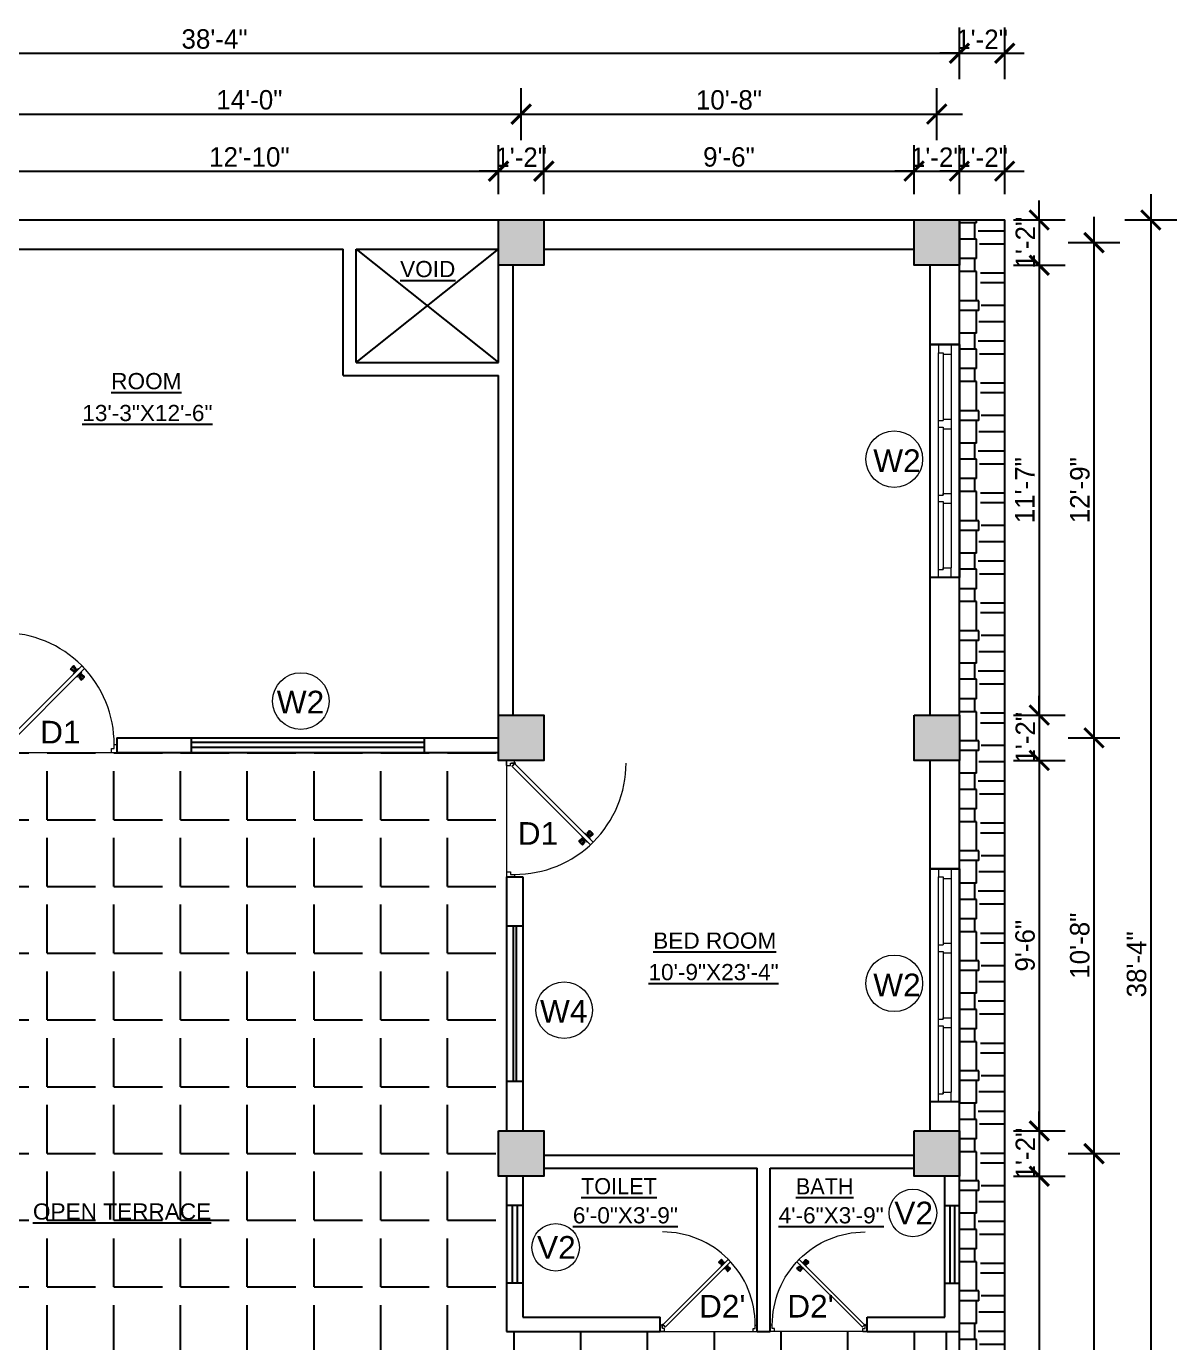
# Model space of a CAD drawing. Header units: inches. Extents: x 1397 to 20304, y -27267 to -746.
# Drawn here: x 10182.3 to 10537.9, y -21508.5 to -21101.7 of the extents above; entities that cross this region are included whole.
import ezdxf

# ---------------------------------------------------------------- set-up
doc = ezdxf.new("R2010")
doc.units = ezdxf.units.IN
doc.header["$LTSCALE"] = 17
doc.header["$MEASUREMENT"] = 0
for name, color, linetype, lineweight in [('25 BOT BAR', 12, 'Continuous', 25), ('DOOR & WIN', 1, 'Continuous', 25), ('OUTLINE', 1, 'Continuous', 25), ('PUERTAS', 7, 'Continuous', 9), ('TEXT', 231, 'Continuous', 20), ('WINDOW FRAME PLAN', 162, 'Continuous', 18)]:
    doc.layers.add(name, color=color, linetype=linetype, lineweight=lineweight)
doc.styles.add('ARCHITECTURE', font='stylu.ttf')
doc.styles.add('DIMTEXT', font='arial.ttf', dxfattribs={"height": 6})
doc.dimstyles.new('8 SCALE', dxfattribs={"dimscale": 0, "dimtxt": 6, "dimasz": 6, "dimexe": 8, "dimexo": 8, "dimgap": 1.25, "dimtad": 1, "dimdec": 0, "dimzin": 3, "dimdsep": 46, "dimlunit": 4, "dimtxsty": 'ARCHITECTURE', "dimblk": 'ARCHTICK', "dimcen": 8, "dimdle": 8, "dimclrd": 5, "dimclre": 5, "dimclrt": 7, "dimadec": 0, "dimazin": 0, "dimtfac": 0.75, "dimtdec": 0, "dimtix": 1, "dimtmove": 2, "dimatfit": 3, "dimldrblk": 'ARCHTICK', "dimfxl": 8, "dimfxlon": 1, "dimtolj": 1, "dimtzin": 0, "dimlwd": -1, "dimlwe": -1, "dimarcsym": 0})

# ---------------------------------------------------------------- blocks, each defined once
blk = doc.blocks.new('ffddd')
at = {"layer": 'DOOR & WIN'}
for p, q in [((-13345.31, -2388.07), (-13345.31, -2316.07)), ((-13336.31, -2316.07), (-13345.31, -2316.07)), ((-13336.31, -2316.07), (-13336.31, -2388.07)), ((-13336.31, -2388.07), (-13345.31, -2388.07)), ((-13336.31, -2388.07), (-13345.31, -2388.07))]:
    blk.add_line(p, q, dxfattribs=at)
at = {"layer": 'WINDOW FRAME PLAN'}
for p, q in [((-13342.81, -2316.07), (-13342.81, -2318.57)), ((-13338.81, -2316.07), (-13338.81, -2319.07)), ((-13342.81, -2385.57), (-13342.81, -2318.57)), ((-13342.81, -2318.57), (-13341.31, -2318.57)), ((-13341.31, -2318.57), (-13341.31, -2319.07)), ((-13341.31, -2319.07), (-13341.31, -2339.57)), ((-13341.31, -2319.07), (-13338.81, -2319.07)), ((-13338.81, -2319.07), (-13338.81, -2385.07)), ((-13342.81, -2339.57), (-13341.31, -2339.57)), ((-13342.81, -2341.57), (-13341.31, -2341.57)), ((-13341.31, -2339.07), (-13338.81, -2339.07)), ((-13341.31, -2341.57), (-13341.31, -2342.07)), ((-13341.31, -2341.57), (-13341.31, -2362.57)), ((-13341.31, -2342.07), (-13338.81, -2342.07)), ((-13342.81, -2362.57), (-13341.31, -2362.57)), ((-13341.31, -2362.07), (-13338.81, -2362.07)), ((-13341.31, -2362.57), (-13341.31, -2362.07)), ((-13342.81, -2364.57), (-13341.31, -2364.57)), ((-13341.31, -2364.57), (-13341.31, -2385.57)), ((-13341.31, -2365.07), (-13338.81, -2365.07)), ((-13342.81, -2388.07), (-13342.81, -2385.57)), ((-13342.81, -2385.57), (-13341.31, -2385.57)), ((-13341.31, -2385.07), (-13338.81, -2385.07)), ((-13341.31, -2385.57), (-13341.31, -2385.07)), ((-13338.81, -2388.07), (-13338.81, -2385.07))]:
    blk.add_line(p, q, dxfattribs=at)
blk = doc.blocks.new('3ft')
at = {"layer": 'PUERTAS', "color": 6}
for p, q in [((1.01, 2.52), (25.23, 26.74)), ((26.05, 25.92), (1.77, 1.64)), ((26.05, 25.92), (25.23, 26.74)), ((0, 2.4), (0, 0)), ((0.72, 2.4), (0, 2.4)), ((1.6, 0), (0, 0)), ((0.72, 1.52), (0.72, 2.44)), ((0.8, 1.52), (0.72, 1.52)), ((0.8, 1.52), (0.8, 2.41)), ((0.8, 1.2), (0.8, 1.52)), ((1.6, 1.2), (0.8, 1.2)), ((1.57, 1.84), (0.94, 2.47)), ((1.63, 1.89), (0.97, 2.55)), ((1.63, 1.89), (1.57, 1.84)), ((1.77, 1.64), (1.57, 1.84)), ((1.6, 0), (1.6, 1.2)), ((34.4, 0), (34.4, 1.2)), ((34.4, 1.2), (35.2, 1.2)), ((34.4, 0), (36, 0)), ((35.2, 1.2), (35.2, 2.4)), ((35.2, 2.4), (36, 2.4)), ((36, 0), (36, 2.4))]:
    blk.add_line(p, q, dxfattribs=at)
at = {"layer": 'PUERTAS', "color": 8}
for p, q in [((22.57, 24.94), (21.65, 25.68)), ((22.63, 24.99), (21.69, 25.75)), ((22.74, 25.1), (21.84, 25.9)), ((22.13, 26.28), (21.98, 26.13)), ((22.88, 25.24), (22.01, 26.06)), ((22.13, 26.28), (22.27, 26.42)), ((22.29, 26.41), (22.27, 26.42)), ((23.16, 25.52), (22.34, 26.39)), ((23.3, 25.66), (22.5, 26.56)), ((23.41, 25.77), (22.65, 26.71)), ((22.69, 24.32), (23.02, 24.83)), ((23.46, 25.83), (22.72, 26.75)), ((22.95, 24.96), (22.84, 25.07)), ((22.98, 24.99), (22.86, 25.1)), ((23.03, 25.04), (22.91, 25.15)), ((22.91, 24.53), (23.1, 24.91)), ((23.11, 25.12), (22.99, 25.23)), ((23.13, 24.76), (23.18, 24.99)), ((23.28, 25.3), (23.17, 25.41)), ((23.36, 25.37), (23.25, 25.49)), ((23.31, 24.94), (23.28, 25.08)), ((23.41, 25.43), (23.3, 25.54)), ((23.46, 25.09), (23.32, 25.13)), ((23.44, 25.45), (23.33, 25.56)), ((23.64, 25.27), (23.41, 25.22)), ((23.87, 25.49), (23.49, 25.3)), ((24.08, 25.71), (23.57, 25.38)), ((24.8, 24.56), (24.61, 24.18)), ((25.02, 24.77), (24.68, 24.26)), ((23.63, 23.38), (24.14, 23.72)), ((23.84, 23.6), (24.22, 23.79)), ((24.07, 23.82), (24.3, 23.88)), ((24.25, 24), (24.39, 23.97)), ((24.25, 23.26), (24.99, 22.34)), ((24.27, 23.64), (24.38, 23.53)), ((24.3, 23.67), (24.41, 23.56)), ((24.3, 23.32), (25.06, 22.38)), ((24.35, 23.72), (24.46, 23.61)), ((24.4, 24.15), (24.43, 24.01)), ((24.41, 23.43), (25.2, 22.53)), ((24.43, 23.8), (24.54, 23.69)), ((24.58, 24.33), (24.52, 24.1)), ((24.55, 23.57), (25.37, 22.7)), ((24.6, 23.97), (24.72, 23.86)), ((24.68, 24.05), (24.79, 23.94)), ((24.73, 24.1), (24.85, 23.99)), ((24.76, 24.13), (24.87, 24.02)), ((24.83, 23.85), (25.7, 23.03)), ((24.97, 23.99), (25.87, 23.2)), ((25.08, 24.1), (26.02, 23.34)), ((25.14, 24.15), (26.06, 23.41)), ((25.58, 22.82), (25.43, 22.67)), ((25.58, 22.82), (25.73, 22.97)), ((25.72, 22.98), (25.73, 22.97)), ((0, 0), (36, 0))]:
    blk.add_line(p, q, dxfattribs=at)
at = {"layer": 'PUERTAS', "color": 1}
for p, q in [((21.67, 25.73), (22.17, 26.23)), ((22.49, 24.95), (21.67, 25.61)), ((21.7, 25.82), (22.14, 26.26)), ((21.73, 25.79), (21.7, 25.82)), ((22.58, 26.7), (22.14, 26.26)), ((22.67, 26.73), (22.17, 26.23)), ((22.61, 26.67), (22.58, 26.7)), ((22.6, 24.96), (23.02, 25.38)), ((22.61, 24.25), (22.92, 24.72)), ((22.7, 25.07), (22.71, 25.06)), ((23.45, 25.91), (22.79, 26.73)), ((22.82, 25.06), (23.08, 25.32)), ((22.94, 24.95), (22.83, 25.07)), ((22.92, 24.72), (22.92, 24.72)), ((22.93, 24.94), (23.19, 25.21)), ((22.93, 24.84), (22.93, 24.83)), ((23.44, 25.81), (23.02, 25.38)), ((23.34, 25.58), (23.08, 25.32)), ((23.46, 25.47), (23.19, 25.21)), ((23.33, 25.7), (23.34, 25.69)), ((23.45, 25.46), (23.33, 25.57)), ((23.57, 25.47), (23.57, 25.47)), ((24.15, 25.79), (23.68, 25.48)), ((23.68, 25.48), (23.68, 25.48)), ((24.27, 25.78), (24.26, 25.79)), ((25.1, 24.84), (24.79, 24.38)), ((25.09, 24.96), (25.1, 24.95)), ((22.62, 24.13), (22.61, 24.14)), ((23.44, 23.31), (23.45, 23.3)), ((23.56, 23.3), (24.03, 23.61)), ((24.03, 23.61), (24.03, 23.62)), ((24.14, 23.62), (24.14, 23.62)), ((24.25, 23.62), (24.51, 23.89)), ((24.26, 23.29), (24.69, 23.71)), ((24.26, 23.63), (24.37, 23.52)), ((24.26, 23.18), (24.92, 22.37)), ((24.37, 23.52), (24.63, 23.77)), ((24.37, 23.4), (24.37, 23.4)), ((24.78, 24.15), (24.51, 23.89)), ((24.89, 24.03), (24.63, 23.77)), ((25.11, 24.14), (24.69, 23.71)), ((24.77, 24.14), (24.88, 24.03)), ((24.79, 24.38), (24.78, 24.37)), ((24.78, 24.26), (24.78, 24.26)), ((25, 24.03), (25, 24.03)), ((25.04, 22.36), (25.54, 22.86)), ((25.1, 22.42), (25.13, 22.39)), ((25.13, 22.39), (25.57, 22.83)), ((25.22, 24.14), (26.03, 23.48)), ((26.04, 23.37), (25.54, 22.86)), ((26.01, 23.27), (25.57, 22.83)), ((25.98, 23.3), (26.01, 23.27))]:
    blk.add_line(p, q, dxfattribs=at)
at = {"layer": 'PUERTAS', "color": 2}
for p, q in [((21.99, 26.11), (21.98, 26.13)), ((25.42, 22.68), (25.43, 22.67))]:
    blk.add_line(p, q, dxfattribs=at)
at = {"layer": 'PUERTAS', "color": 6}
for radius in [0.155, 0.0752]:
    blk.add_circle((0.82, 2.56), radius, dxfattribs=at)
blk.add_arc((0.82, 2.56), 34.38, 359.7285, 90.0333, dxfattribs=at)
at = {"layer": 'PUERTAS', "color": 1}
for centre, start, end in [((22.54, 25.01), 231.0764, 315), ((22.73, 26.68), 38.9236, 135), ((22.77, 25.12), 225, 315), ((22.99, 24.89), 135, 219.7428), ((22.87, 24.78), 315, 39.7428), ((23.28, 25.63), 315, 45), ((23.39, 25.86), 315, 38.9236), ((23.51, 25.41), 50.2572, 135), ((23.62, 25.53), 230.2572, 315), ((24.2, 25.73), 45, 135), ((25.04, 24.89), 315, 45), ((22.67, 24.2), 135, 225), ((23.51, 23.36), 225, 315), ((24.09, 23.56), 50.2572, 135), ((24.2, 23.68), 230.2572, 315), ((24.32, 23.23), 135, 218.9236), ((24.42, 23.46), 135, 225), ((24.84, 24.31), 135, 219.7428), ((24.72, 24.21), 315, 39.7428), ((24.94, 23.98), 45, 135), ((24.98, 22.42), 218.9236, 315), ((25.17, 24.08), 51.0764, 135), ((25.98, 23.42), 315, 51.0764)]:
    blk.add_arc(centre, 0.08, start, end, dxfattribs=at)
blk = doc.blocks.new('*U2802')
at = {"color": 3, "xscale": -1}
blk.add_blockref('3ft', (42, 0), dxfattribs=at)
blk = doc.blocks.new('*U2795')
at = {"color": 3, "xscale": -1}
blk.add_blockref('3ft', (42, 0), dxfattribs=at)
blk = doc.blocks.new('2ft6in')
at = {"layer": 'PUERTAS', "color": 2}
for p, q in [((0.84, 2.1), (21.02, 22.28)), ((21.71, 21.6), (1.47, 1.37)), ((18.33, 21.76), (18.31, 21.77)), ((21.71, 21.6), (21.02, 22.28)), ((21.18, 18.9), (21.2, 18.89)), ((0, 2), (0, 0)), ((0.6, 2), (0, 2)), ((1.33, 0), (0, 0)), ((0.6, 1.26), (0.6, 2.04)), ((0.67, 1.26), (0.6, 1.26)), ((0.67, 1.26), (0.67, 2.01)), ((0.67, 1), (0.67, 1.26)), ((1.33, 1), (0.67, 1)), ((1.31, 1.53), (0.79, 2.06)), ((1.36, 1.58), (0.81, 2.12)), ((1.36, 1.58), (1.31, 1.53)), ((1.47, 1.37), (1.31, 1.53)), ((1.33, 0), (1.33, 1)), ((28.67, 0), (28.67, 1)), ((28.67, 1), (29.33, 1)), ((28.67, 0), (30, 0)), ((29.33, 1), (29.33, 2)), ((29.33, 2), (30, 2)), ((30, 0), (30, 2))]:
    blk.add_line(p, q, dxfattribs=at)
at = {"layer": 'PUERTAS', "color": 8}
for p, q in [((18.81, 20.78), (18.04, 21.4)), ((18.86, 20.83), (18.08, 21.46)), ((18.95, 20.92), (18.2, 21.58)), ((18.44, 21.9), (18.31, 21.77)), ((19.07, 21.03), (18.34, 21.72)), ((18.44, 21.9), (18.56, 22.02)), ((18.58, 22.01), (18.56, 22.02)), ((19.3, 21.26), (18.61, 22)), ((19.42, 21.38), (18.75, 22.14)), ((19.51, 21.48), (18.88, 22.26)), ((18.91, 20.27), (19.19, 20.69)), ((19.55, 21.53), (18.93, 22.3)), ((19.13, 20.8), (19.03, 20.9)), ((19.15, 20.82), (19.05, 20.92)), ((19.09, 20.44), (19.25, 20.76)), ((19.19, 20.87), (19.1, 20.96)), ((19.25, 20.93), (19.16, 21.02)), ((19.28, 20.63), (19.32, 20.83)), ((19.4, 21.08), (19.31, 21.17)), ((19.47, 21.15), (19.38, 21.24)), ((19.43, 20.78), (19.4, 20.9)), ((19.51, 21.19), (19.42, 21.28)), ((19.55, 20.91), (19.43, 20.94)), ((19.53, 21.21), (19.44, 21.3)), ((19.7, 21.06), (19.51, 21.01)), ((19.89, 21.24), (19.58, 21.08)), ((20.07, 21.42), (19.64, 21.15)), ((20.67, 20.47), (20.51, 20.15)), ((20.85, 20.64), (20.57, 20.22)), ((19.69, 19.49), (20.12, 19.76)), ((19.87, 19.67), (20.18, 19.83)), ((20.06, 19.85), (20.25, 19.9)), ((20.21, 20), (20.33, 19.97)), ((20.21, 19.38), (20.83, 18.61)), ((20.23, 19.7), (20.32, 19.61)), ((20.25, 19.72), (20.34, 19.63)), ((20.25, 19.43), (20.88, 18.65)), ((20.29, 19.76), (20.38, 19.67)), ((20.33, 20.13), (20.36, 20.01)), ((20.34, 19.53), (21, 18.77)), ((20.36, 19.83), (20.45, 19.74)), ((20.48, 20.28), (20.44, 20.08)), ((20.46, 19.64), (21.14, 18.91)), ((20.5, 19.98), (20.6, 19.89)), ((20.57, 20.04), (20.66, 19.95)), ((20.61, 20.09), (20.7, 19.99)), ((20.63, 20.11), (20.72, 20.01)), ((20.69, 19.87), (21.42, 19.19)), ((20.81, 19.99), (21.56, 19.33)), ((20.9, 20.08), (21.68, 19.45)), ((20.95, 20.13), (21.72, 19.51)), ((21.32, 19.01), (21.2, 18.89)), ((21.32, 19.01), (21.44, 19.14)), ((21.43, 19.15), (21.44, 19.14)), ((0, 0), (30, 0))]:
    blk.add_line(p, q, dxfattribs=at)
at = {"layer": 'PUERTAS', "color": 1}
for p, q in [((18.06, 21.44), (18.48, 21.86)), ((18.74, 20.79), (18.06, 21.34)), ((18.08, 21.51), (18.45, 21.88)), ((18.11, 21.49), (18.08, 21.51)), ((18.82, 22.25), (18.45, 21.88)), ((18.9, 22.28), (18.48, 21.86)), ((18.84, 22.23), (18.82, 22.25)), ((18.83, 20.8), (19.18, 21.15)), ((18.84, 20.21), (19.1, 20.6)), ((18.92, 20.89), (18.93, 20.88)), ((19.54, 21.59), (18.99, 22.27)), ((19.02, 20.88), (19.24, 21.1)), ((19.12, 20.8), (19.03, 20.89)), ((19.1, 20.7), (19.11, 20.69)), ((19.1, 20.6), (19.1, 20.6)), ((19.11, 20.79), (19.33, 21.01)), ((19.54, 21.5), (19.18, 21.15)), ((19.45, 21.31), (19.24, 21.1)), ((19.55, 21.22), (19.33, 21.01)), ((19.45, 21.41), (19.45, 21.41)), ((19.54, 21.22), (19.45, 21.31)), ((19.64, 21.23), (19.64, 21.23)), ((19.74, 21.24), (19.73, 21.23)), ((20.12, 21.49), (19.74, 21.24)), ((20.22, 21.48), (20.22, 21.49)), ((20.91, 20.7), (20.66, 20.31)), ((20.91, 20.8), (20.91, 20.79)), ((18.85, 20.11), (18.84, 20.12)), ((19.53, 19.43), (19.54, 19.42)), ((19.64, 19.42), (20.02, 19.67)), ((20.02, 19.67), (20.03, 19.68)), ((20.12, 19.68), (20.12, 19.68)), ((20.21, 19.69), (20.43, 19.9)), ((20.22, 19.41), (20.57, 19.76)), ((20.22, 19.69), (20.31, 19.6)), ((20.22, 19.32), (20.76, 18.64)), ((20.31, 19.6), (20.52, 19.81)), ((20.31, 19.5), (20.31, 19.5)), ((20.65, 20.12), (20.43, 19.9)), ((20.74, 20.03), (20.52, 19.81)), ((20.93, 20.11), (20.57, 19.76)), ((20.64, 20.11), (20.73, 20.02)), ((20.66, 20.31), (20.65, 20.31)), ((20.65, 20.21), (20.65, 20.22)), ((20.84, 20.02), (20.83, 20.03)), ((20.86, 18.63), (21.28, 19.05)), ((20.91, 18.68), (20.94, 18.66)), ((20.94, 18.66), (21.31, 19.03)), ((21.02, 20.12), (21.7, 19.57)), ((21.7, 19.47), (21.28, 19.05)), ((21.67, 19.4), (21.31, 19.03)), ((21.65, 19.42), (21.67, 19.4))]:
    blk.add_line(p, q, dxfattribs=at)
at = {"layer": 'PUERTAS', "color": 2}
for radius in [0.129, 0.0627]:
    blk.add_circle((0.68, 2.14), radius, dxfattribs=at)
at = {"layer": 'PUERTAS', "color": 8}
blk.add_arc((0.68, 2.14), 28.65, 359.7285, 90.0333, dxfattribs=at)
at = {"layer": 'PUERTAS', "color": 1}
for centre, start, end in [((18.78, 20.84), 231.0764, 315), ((18.94, 22.23), 38.9236, 135), ((18.97, 20.93), 225, 315), ((19.16, 20.74), 135, 219.7428), ((19.06, 20.65), 315, 39.7428), ((19.4, 21.36), 315, 45), ((19.49, 21.55), 315, 38.9236), ((19.6, 21.18), 50.2572, 135), ((19.68, 21.28), 230.2572, 315), ((20.17, 21.44), 45, 135), ((20.87, 20.75), 315, 45), ((18.89, 20.16), 135, 225), ((19.59, 19.47), 225, 315), ((20.07, 19.63), 50.2572, 135), ((20.16, 19.73), 230.2572, 315), ((20.27, 19.36), 135, 218.9236), ((20.35, 19.55), 135, 225), ((20.7, 20.26), 135, 219.7428), ((20.6, 20.17), 315, 39.7428), ((20.78, 19.98), 45, 135), ((20.82, 18.68), 218.9236, 315), ((20.98, 20.07), 51.0764, 135), ((21.65, 19.52), 315, 51.0764)]:
    blk.add_arc(centre, 0.0667, start, end, dxfattribs=at)
blk = doc.blocks.new('*U3074')
at = {"color": 3}
blk.add_blockref('2ft6in', (0, 0), dxfattribs=at)
blk = doc.blocks.new('_ArchTick')
at = {"color": 0, "linetype": 'ByBlock', "const_width": 0.15}
blk.add_lwpolyline([(-0.5, -0.5), (0.5, 0.5)], dxfattribs=at)
blk = doc.blocks.new('*D3602')
at = {"layer": '25 BOT BAR', "color": 5, "transparency": 16777216}
for p, q in [((10174.29, -21153.56), (10174.29, -21138.47)), ((10328.29, -21153.56), (10328.29, -21138.47)), ((10166.29, -21146.47), (10336.29, -21146.47))]:
    blk.add_line(p, q, dxfattribs=at)
at = {"layer": 'Defpoints', "color": 0, "transparency": 16777216}
for p in [(10328.29, -21146.47), (10174.29, -21161.56), (10328.29, -21161.56)]:
    blk.add_point(p, dxfattribs=at)
at = {"layer": '25 BOT BAR', "color": 5, "transparency": 16777216, "xscale": 6, "yscale": 6, "zscale": 6, "rotation": 180}
blk.add_blockref('_ArchTick', (10174.29, -21146.47), dxfattribs=at)
at = {"layer": '25 BOT BAR', "color": 5, "transparency": 16777216, "xscale": 6, "yscale": 6, "zscale": 6}
blk.add_blockref('_ArchTick', (10328.29, -21146.47), dxfattribs=at)
at = {"layer": '25 BOT BAR', "color": 7, "transparency": 16777216, "insert": (10251.29, -21142.11), "char_height": 6, "attachment_point": 5, "style": 'ARCHITECTURE'}
blk.add_mtext('\\A1;12\'-10"', dxfattribs=at)
blk = doc.blocks.new('*D3603')
at = {"layer": '25 BOT BAR', "color": 5, "transparency": 16777216}
for p, q in [((10328.29, -21153.56), (10328.29, -21138.47)), ((10342.29, -21153.56), (10342.29, -21138.47)), ((10328.29, -21146.47), (10322.29, -21146.47)), ((10328.29, -21146.47), (10342.29, -21146.47)), ((10342.29, -21146.47), (10348.29, -21146.47))]:
    blk.add_line(p, q, dxfattribs=at)
at = {"layer": 'Defpoints', "color": 0, "transparency": 16777216}
for p in [(10342.29, -21146.47), (10328.29, -21161.56), (10342.29, -21161.56)]:
    blk.add_point(p, dxfattribs=at)
at = {"layer": '25 BOT BAR', "color": 5, "transparency": 16777216, "xscale": 6, "yscale": 6, "zscale": 6}
blk.add_blockref('_ArchTick', (10328.29, -21146.47), dxfattribs=at)
at = {"layer": '25 BOT BAR', "color": 5, "transparency": 16777216, "xscale": 6, "yscale": 6, "zscale": 6, "rotation": 180}
blk.add_blockref('_ArchTick', (10342.29, -21146.47), dxfattribs=at)
at = {"layer": '25 BOT BAR', "color": 7, "transparency": 16777216, "insert": (10335.29, -21142.16), "char_height": 6, "attachment_point": 5, "style": 'ARCHITECTURE'}
blk.add_mtext('\\A1;1\'-2"', dxfattribs=at)
blk = doc.blocks.new('*D3604')
at = {"layer": '25 BOT BAR', "color": 5, "transparency": 16777216}
for p, q in [((10342.29, -21153.56), (10342.29, -21138.47)), ((10456.75, -21153.56), (10456.75, -21138.47)), ((10334.29, -21146.47), (10464.75, -21146.47))]:
    blk.add_line(p, q, dxfattribs=at)
at = {"layer": 'Defpoints', "color": 0, "transparency": 16777216}
for p in [(10456.75, -21146.47), (10342.29, -21161.56), (10456.75, -21161.56)]:
    blk.add_point(p, dxfattribs=at)
at = {"layer": '25 BOT BAR', "color": 5, "transparency": 16777216, "xscale": 6, "yscale": 6, "zscale": 6, "rotation": 180}
blk.add_blockref('_ArchTick', (10342.29, -21146.47), dxfattribs=at)
at = {"layer": '25 BOT BAR', "color": 5, "transparency": 16777216, "xscale": 6, "yscale": 6, "zscale": 6}
blk.add_blockref('_ArchTick', (10456.75, -21146.47), dxfattribs=at)
at = {"layer": '25 BOT BAR', "color": 7, "transparency": 16777216, "insert": (10399.52, -21142.11), "char_height": 6, "attachment_point": 5, "style": 'ARCHITECTURE'}
blk.add_mtext('\\A1;9\'-6"', dxfattribs=at)
blk = doc.blocks.new('*D3605')
at = {"layer": '25 BOT BAR', "color": 5, "transparency": 16777216}
for p, q in [((10456.75, -21153.56), (10456.75, -21138.47)), ((10470.75, -21153.56), (10470.75, -21138.47)), ((10456.75, -21146.47), (10450.75, -21146.47)), ((10456.75, -21146.47), (10470.75, -21146.47)), ((10470.75, -21146.47), (10476.75, -21146.47))]:
    blk.add_line(p, q, dxfattribs=at)
at = {"layer": 'Defpoints', "color": 0, "transparency": 16777216}
for p in [(10470.75, -21146.47), (10456.75, -21161.56), (10470.75, -21161.56)]:
    blk.add_point(p, dxfattribs=at)
at = {"layer": '25 BOT BAR', "color": 5, "transparency": 16777216, "xscale": 6, "yscale": 6, "zscale": 6}
blk.add_blockref('_ArchTick', (10456.75, -21146.47), dxfattribs=at)
at = {"layer": '25 BOT BAR', "color": 5, "transparency": 16777216, "xscale": 6, "yscale": 6, "zscale": 6, "rotation": 180}
blk.add_blockref('_ArchTick', (10470.75, -21146.47), dxfattribs=at)
at = {"layer": '25 BOT BAR', "color": 7, "transparency": 16777216, "insert": (10463.75, -21142.16), "char_height": 6, "attachment_point": 5, "style": 'ARCHITECTURE'}
blk.add_mtext('\\A1;1\'-2"', dxfattribs=at)
blk = doc.blocks.new('*D3607')
at = {"layer": '25 BOT BAR', "color": 5, "transparency": 16777216}
for p, q in [((10167.29, -21136.86), (10167.29, -21120.86)), ((10335.29, -21136.86), (10335.29, -21120.86)), ((10159.29, -21128.86), (10343.29, -21128.86))]:
    blk.add_line(p, q, dxfattribs=at)
at = {"layer": 'Defpoints', "color": 0, "transparency": 16777216}
for p in [(10335.29, -21128.86), (10167.29, -21168.56), (10335.29, -21168.56)]:
    blk.add_point(p, dxfattribs=at)
at = {"layer": '25 BOT BAR', "color": 5, "transparency": 16777216, "xscale": 6, "yscale": 6, "zscale": 6, "rotation": 180}
blk.add_blockref('_ArchTick', (10167.29, -21128.86), dxfattribs=at)
at = {"layer": '25 BOT BAR', "color": 5, "transparency": 16777216, "xscale": 6, "yscale": 6, "zscale": 6}
blk.add_blockref('_ArchTick', (10335.29, -21128.86), dxfattribs=at)
at = {"layer": '25 BOT BAR', "color": 7, "transparency": 16777216, "insert": (10251.29, -21124.46), "char_height": 6, "attachment_point": 5, "style": 'ARCHITECTURE'}
blk.add_mtext('\\A1;14\'-0"', dxfattribs=at)
blk = doc.blocks.new('*D3608')
at = {"layer": '25 BOT BAR', "color": 5, "transparency": 16777216}
for p, q in [((10335.29, -21136.86), (10335.29, -21120.86)), ((10463.75, -21136.86), (10463.75, -21120.86)), ((10327.29, -21128.86), (10471.75, -21128.86))]:
    blk.add_line(p, q, dxfattribs=at)
at = {"layer": 'Defpoints', "color": 0, "transparency": 16777216}
for p in [(10463.75, -21128.86), (10335.29, -21168.56), (10463.75, -21168.56)]:
    blk.add_point(p, dxfattribs=at)
at = {"layer": '25 BOT BAR', "color": 5, "transparency": 16777216, "xscale": 6, "yscale": 6, "zscale": 6, "rotation": 180}
blk.add_blockref('_ArchTick', (10335.29, -21128.86), dxfattribs=at)
at = {"layer": '25 BOT BAR', "color": 5, "transparency": 16777216, "xscale": 6, "yscale": 6, "zscale": 6}
blk.add_blockref('_ArchTick', (10463.75, -21128.86), dxfattribs=at)
at = {"layer": '25 BOT BAR', "color": 7, "transparency": 16777216, "insert": (10399.52, -21124.49), "char_height": 6, "attachment_point": 5, "style": 'ARCHITECTURE'}
blk.add_mtext('\\A1;10\'-8"', dxfattribs=at)
blk = doc.blocks.new('*D3609')
at = {"layer": '25 BOT BAR', "color": 5, "transparency": 16777216}
for p, q in [((10010.29, -21118.04), (10010.29, -21102.04)), ((10470.75, -21118.04), (10470.75, -21102.04)), ((10002.29, -21110.04), (10478.75, -21110.04))]:
    blk.add_line(p, q, dxfattribs=at)
at = {"layer": 'Defpoints', "color": 0, "transparency": 16777216}
for p in [(10470.75, -21110.04), (10010.29, -21161.56), (10470.75, -21161.56)]:
    blk.add_point(p, dxfattribs=at)
at = {"layer": '25 BOT BAR', "color": 5, "transparency": 16777216, "xscale": 6, "yscale": 6, "zscale": 6, "rotation": 180}
blk.add_blockref('_ArchTick', (10010.29, -21110.04), dxfattribs=at)
at = {"layer": '25 BOT BAR', "color": 5, "transparency": 16777216, "xscale": 6, "yscale": 6, "zscale": 6}
blk.add_blockref('_ArchTick', (10470.75, -21110.04), dxfattribs=at)
at = {"layer": '25 BOT BAR', "color": 7, "transparency": 16777216, "insert": (10240.52, -21105.66), "char_height": 6, "attachment_point": 5, "style": 'ARCHITECTURE'}
blk.add_mtext('\\A1;38\'-4"', dxfattribs=at)
blk = doc.blocks.new('*D3572')
at = {"layer": '25 BOT BAR', "color": 5, "transparency": 16777216}
for p, q in [((10495.43, -21161.56), (10495.43, -21155.56)), ((10487.43, -21161.56), (10503.43, -21161.56)), ((10495.43, -21161.56), (10495.43, -21175.56)), ((10487.43, -21175.56), (10503.43, -21175.56)), ((10495.43, -21175.56), (10495.43, -21181.56))]:
    blk.add_line(p, q, dxfattribs=at)
at = {"layer": 'Defpoints', "color": 0, "transparency": 16777216}
for p in [(10470.75, -21161.56), (10470.75, -21175.56), (10495.43, -21175.56)]:
    blk.add_point(p, dxfattribs=at)
at = {"layer": '25 BOT BAR', "color": 5, "transparency": 16777216, "xscale": 6, "yscale": 6, "zscale": 6}
for p, rotation in [((10495.43, -21161.56), 270), ((10495.43, -21175.56), 90)]:
    blk.add_blockref('_ArchTick', p, dxfattribs=dict(at, rotation=rotation))
at = {"layer": '25 BOT BAR', "color": 7, "transparency": 16777216, "insert": (10491.12, -21168.56), "char_height": 6, "attachment_point": 5, "rotation": 90, "style": 'ARCHITECTURE'}
blk.add_mtext('\\A1;1\'-2"', dxfattribs=at)
blk = doc.blocks.new('*D3573')
at = {"layer": '25 BOT BAR', "color": 5, "transparency": 16777216}
for p, q in [((10495.43, -21167.56), (10495.43, -21322.56)), ((10487.43, -21175.56), (10503.43, -21175.56)), ((10487.43, -21314.56), (10503.43, -21314.56))]:
    blk.add_line(p, q, dxfattribs=at)
at = {"layer": 'Defpoints', "color": 0, "transparency": 16777216}
for p in [(10470.75, -21175.56), (10470.75, -21314.56), (10495.43, -21314.56)]:
    blk.add_point(p, dxfattribs=at)
at = {"layer": '25 BOT BAR', "color": 5, "transparency": 16777216, "xscale": 6, "yscale": 6, "zscale": 6}
for p, rotation in [((10495.43, -21175.56), 90), ((10495.43, -21314.56), 270)]:
    blk.add_blockref('_ArchTick', p, dxfattribs=dict(at, rotation=rotation))
at = {"layer": '25 BOT BAR', "color": 7, "transparency": 16777216, "insert": (10490.97, -21245.06), "char_height": 6, "attachment_point": 5, "rotation": 90, "style": 'ARCHITECTURE'}
blk.add_mtext('\\A1;11\'-7"', dxfattribs=at)
blk = doc.blocks.new('*D3574')
at = {"layer": '25 BOT BAR', "color": 5, "transparency": 16777216}
for p, q in [((10495.43, -21314.56), (10495.43, -21308.56)), ((10487.43, -21314.56), (10503.43, -21314.56)), ((10495.43, -21314.56), (10495.43, -21328.56)), ((10487.43, -21328.56), (10503.43, -21328.56)), ((10495.43, -21328.56), (10495.43, -21334.56))]:
    blk.add_line(p, q, dxfattribs=at)
at = {"layer": 'Defpoints', "color": 0, "transparency": 16777216}
for p in [(10470.75, -21314.56), (10470.75, -21328.56), (10495.43, -21328.56)]:
    blk.add_point(p, dxfattribs=at)
at = {"layer": '25 BOT BAR', "color": 5, "transparency": 16777216, "xscale": 6, "yscale": 6, "zscale": 6}
for p, rotation in [((10495.43, -21314.56), 270), ((10495.43, -21328.56), 90)]:
    blk.add_blockref('_ArchTick', p, dxfattribs=dict(at, rotation=rotation))
at = {"layer": '25 BOT BAR', "color": 7, "transparency": 16777216, "insert": (10491.12, -21321.56), "char_height": 6, "attachment_point": 5, "rotation": 90, "style": 'ARCHITECTURE'}
blk.add_mtext('\\A1;1\'-2"', dxfattribs=at)
blk = doc.blocks.new('*D3575')
at = {"layer": '25 BOT BAR', "color": 5, "transparency": 16777216}
for p, q in [((10495.43, -21320.56), (10495.43, -21451.04)), ((10487.43, -21328.56), (10503.43, -21328.56)), ((10487.43, -21443.04), (10503.43, -21443.04))]:
    blk.add_line(p, q, dxfattribs=at)
at = {"layer": 'Defpoints', "color": 0, "transparency": 16777216}
for p in [(10470.75, -21328.56), (10470.75, -21443.04), (10495.43, -21443.04)]:
    blk.add_point(p, dxfattribs=at)
at = {"layer": '25 BOT BAR', "color": 5, "transparency": 16777216, "xscale": 6, "yscale": 6, "zscale": 6}
for p, rotation in [((10495.43, -21328.56), 90), ((10495.43, -21443.04), 270)]:
    blk.add_blockref('_ArchTick', p, dxfattribs=dict(at, rotation=rotation))
at = {"layer": '25 BOT BAR', "color": 7, "transparency": 16777216, "insert": (10491.07, -21385.8), "char_height": 6, "attachment_point": 5, "rotation": 90, "style": 'ARCHITECTURE'}
blk.add_mtext('\\A1;9\'-6"', dxfattribs=at)
blk = doc.blocks.new('*D3576')
at = {"layer": '25 BOT BAR', "color": 5, "transparency": 16777216}
for p, q in [((10495.43, -21443.04), (10495.43, -21437.04)), ((10487.43, -21443.04), (10503.43, -21443.04)), ((10495.43, -21443.04), (10495.43, -21457.04)), ((10487.43, -21457.04), (10503.43, -21457.04)), ((10495.43, -21457.04), (10495.43, -21463.04))]:
    blk.add_line(p, q, dxfattribs=at)
at = {"layer": 'Defpoints', "color": 0, "transparency": 16777216}
for p in [(10470.75, -21443.04), (10470.75, -21457.04), (10495.43, -21457.04)]:
    blk.add_point(p, dxfattribs=at)
at = {"layer": '25 BOT BAR', "color": 5, "transparency": 16777216, "xscale": 6, "yscale": 6, "zscale": 6}
for p, rotation in [((10495.43, -21443.04), 270), ((10495.43, -21457.04), 90)]:
    blk.add_blockref('_ArchTick', p, dxfattribs=dict(at, rotation=rotation))
at = {"layer": '25 BOT BAR', "color": 7, "transparency": 16777216, "insert": (10491.12, -21450.04), "char_height": 6, "attachment_point": 5, "rotation": 90, "style": 'ARCHITECTURE'}
blk.add_mtext('\\A1;1\'-2"', dxfattribs=at)
blk = doc.blocks.new('*D3564')
at = {"layer": '25 BOT BAR', "color": 5, "transparency": 16777216}
for p, q in [((10495.43, -21449.04), (10495.43, -21615.56)), ((10487.43, -21457.04), (10503.43, -21457.04)), ((10487.43, -21607.56), (10503.43, -21607.56))]:
    blk.add_line(p, q, dxfattribs=at)
at = {"layer": 'Defpoints', "color": 0, "transparency": 16777216}
for p in [(10470.75, -21457.04), (10470.75, -21607.56), (10495.43, -21607.56)]:
    blk.add_point(p, dxfattribs=at)
at = {"layer": '25 BOT BAR', "color": 5, "transparency": 16777216, "xscale": 6, "yscale": 6, "zscale": 6}
for p, rotation in [((10495.43, -21457.04), 90), ((10495.43, -21607.56), 270)]:
    blk.add_blockref('_ArchTick', p, dxfattribs=dict(at, rotation=rotation))
at = {"layer": '25 BOT BAR', "color": 7, "transparency": 16777216, "insert": (10490.97, -21532.3), "char_height": 6, "attachment_point": 5, "rotation": 90, "style": 'ARCHITECTURE'}
blk.add_mtext('\\A1;12\'-7"', dxfattribs=at)
blk = doc.blocks.new('*D3567')
at = {"layer": '25 BOT BAR', "color": 5, "transparency": 16777216}
for p, q in [((10512.35, -21160.56), (10512.35, -21329.56)), ((10504.35, -21168.56), (10520.35, -21168.56)), ((10504.35, -21321.56), (10520.35, -21321.56))]:
    blk.add_line(p, q, dxfattribs=at)
at = {"layer": 'Defpoints', "color": 0, "transparency": 16777216}
for p in [(10463.75, -21168.56), (10463.75, -21321.56), (10512.35, -21321.56)]:
    blk.add_point(p, dxfattribs=at)
at = {"layer": '25 BOT BAR', "color": 5, "transparency": 16777216, "xscale": 6, "yscale": 6, "zscale": 6}
for p, rotation in [((10512.35, -21168.56), 90), ((10512.35, -21321.56), 270)]:
    blk.add_blockref('_ArchTick', p, dxfattribs=dict(at, rotation=rotation))
at = {"layer": '25 BOT BAR', "color": 7, "transparency": 16777216, "insert": (10508.01, -21245.06), "char_height": 6, "attachment_point": 5, "rotation": 90, "style": 'ARCHITECTURE'}
blk.add_mtext('\\A1;12\'-9"', dxfattribs=at)
blk = doc.blocks.new('*D3568')
at = {"layer": '25 BOT BAR', "color": 5, "transparency": 16777216}
for p, q in [((10512.35, -21313.56), (10512.35, -21458.04)), ((10504.35, -21321.56), (10520.35, -21321.56)), ((10504.35, -21450.04), (10520.35, -21450.04))]:
    blk.add_line(p, q, dxfattribs=at)
at = {"layer": 'Defpoints', "color": 0, "transparency": 16777216}
for p in [(10463.75, -21321.56), (10463.75, -21450.04), (10512.35, -21450.04)]:
    blk.add_point(p, dxfattribs=at)
at = {"layer": '25 BOT BAR', "color": 5, "transparency": 16777216, "xscale": 6, "yscale": 6, "zscale": 6}
for p, rotation in [((10512.35, -21321.56), 90), ((10512.35, -21450.04), 270)]:
    blk.add_blockref('_ArchTick', p, dxfattribs=dict(at, rotation=rotation))
at = {"layer": '25 BOT BAR', "color": 7, "transparency": 16777216, "insert": (10507.98, -21385.8), "char_height": 6, "attachment_point": 5, "rotation": 90, "style": 'ARCHITECTURE'}
blk.add_mtext('\\A1;10\'-8"', dxfattribs=at)
blk = doc.blocks.new('*D3569')
at = {"layer": '25 BOT BAR', "color": 5, "transparency": 16777216}
for p, q in [((10512.35, -21442.04), (10512.35, -21622.56)), ((10504.35, -21450.04), (10520.35, -21450.04)), ((10504.35, -21614.56), (10520.35, -21614.56))]:
    blk.add_line(p, q, dxfattribs=at)
at = {"layer": 'Defpoints', "color": 0, "transparency": 16777216}
for p in [(10463.75, -21450.04), (10463.75, -21614.56), (10512.35, -21614.56)]:
    blk.add_point(p, dxfattribs=at)
at = {"layer": '25 BOT BAR', "color": 5, "transparency": 16777216, "xscale": 6, "yscale": 6, "zscale": 6}
for p, rotation in [((10512.35, -21450.04), 90), ((10512.35, -21614.56), 270)]:
    blk.add_blockref('_ArchTick', p, dxfattribs=dict(at, rotation=rotation))
at = {"layer": '25 BOT BAR', "color": 7, "transparency": 16777216, "insert": (10508, -21532.3), "char_height": 6, "attachment_point": 5, "rotation": 90, "style": 'ARCHITECTURE'}
blk.add_mtext('\\A1;13\'-9"', dxfattribs=at)
blk = doc.blocks.new('*D3570')
at = {"layer": '25 BOT BAR', "color": 5, "transparency": 16777216}
for p, q in [((10529.91, -21153.56), (10529.91, -21629.56)), ((10521.91, -21161.56), (10537.91, -21161.56)), ((10521.91, -21621.56), (10537.91, -21621.56))]:
    blk.add_line(p, q, dxfattribs=at)
at = {"layer": 'Defpoints', "color": 0, "transparency": 16777216}
for p in [(10470.75, -21161.56), (10470.75, -21621.56), (10529.91, -21621.56)]:
    blk.add_point(p, dxfattribs=at)
at = {"layer": '25 BOT BAR', "color": 5, "transparency": 16777216, "xscale": 6, "yscale": 6, "zscale": 6}
for p, rotation in [((10529.91, -21161.56), 90), ((10529.91, -21621.56), 270)]:
    blk.add_blockref('_ArchTick', p, dxfattribs=dict(at, rotation=rotation))
at = {"layer": '25 BOT BAR', "color": 7, "transparency": 16777216, "insert": (10525.53, -21391.56), "char_height": 6, "attachment_point": 5, "rotation": 90, "style": 'ARCHITECTURE'}
blk.add_mtext('\\A1;38\'-4"', dxfattribs=at)
blk = doc.blocks.new('*D3559')
at = {"layer": '25 BOT BAR', "color": 5, "transparency": 16777216}
for p, q in [((10470.75, -21118.04), (10470.75, -21102.04)), ((10484.75, -21118.04), (10484.75, -21102.04)), ((10470.75, -21110.04), (10464.75, -21110.04)), ((10470.75, -21110.04), (10484.75, -21110.04)), ((10484.75, -21110.04), (10490.75, -21110.04))]:
    blk.add_line(p, q, dxfattribs=at)
at = {"layer": 'Defpoints', "color": 0, "transparency": 16777216}
for p in [(10484.75, -21110.04), (10470.75, -21161.56), (10484.75, -21161.56)]:
    blk.add_point(p, dxfattribs=at)
at = {"layer": '25 BOT BAR', "color": 5, "transparency": 16777216, "xscale": 6, "yscale": 6, "zscale": 6}
blk.add_blockref('_ArchTick', (10470.75, -21110.04), dxfattribs=at)
at = {"layer": '25 BOT BAR', "color": 5, "transparency": 16777216, "xscale": 6, "yscale": 6, "zscale": 6, "rotation": 180}
blk.add_blockref('_ArchTick', (10484.75, -21110.04), dxfattribs=at)
at = {"layer": '25 BOT BAR', "color": 7, "transparency": 16777216, "insert": (10477.75, -21105.73), "char_height": 6, "attachment_point": 5, "style": 'ARCHITECTURE'}
blk.add_mtext('\\A1;1\'-2"', dxfattribs=at)
blk = doc.blocks.new('*D3549')
at = {"layer": '25 BOT BAR', "color": 5, "transparency": 16777216}
for p, q in [((10470.75, -21153.56), (10470.75, -21138.47)), ((10484.75, -21153.56), (10484.75, -21138.47)), ((10470.75, -21146.47), (10464.75, -21146.47)), ((10470.75, -21146.47), (10484.75, -21146.47)), ((10484.75, -21146.47), (10490.75, -21146.47))]:
    blk.add_line(p, q, dxfattribs=at)
at = {"layer": 'Defpoints', "color": 0, "transparency": 16777216}
for p in [(10484.75, -21146.47), (10470.75, -21161.56), (10484.75, -21161.56)]:
    blk.add_point(p, dxfattribs=at)
at = {"layer": '25 BOT BAR', "color": 5, "transparency": 16777216, "xscale": 6, "yscale": 6, "zscale": 6}
blk.add_blockref('_ArchTick', (10470.75, -21146.47), dxfattribs=at)
at = {"layer": '25 BOT BAR', "color": 5, "transparency": 16777216, "xscale": 6, "yscale": 6, "zscale": 6, "rotation": 180}
blk.add_blockref('_ArchTick', (10484.75, -21146.47), dxfattribs=at)
at = {"layer": '25 BOT BAR', "color": 7, "transparency": 16777216, "insert": (10477.75, -21142.16), "char_height": 6, "attachment_point": 5, "style": 'ARCHITECTURE'}
blk.add_mtext('\\A1;1\'-2"', dxfattribs=at)

msp = doc.modelspace()

# ---------------------------------------------------------------- hatches: boundary and pattern name
at = {"layer": 'DOOR & WIN'}
h = msp.add_hatch(color=256, dxfattribs=at)
h.dxf.hatch_style = 1
h.paths.add_polyline_path([(10342.29, -21161.56), (10328.29, -21161.56), (10328.29, -21175.56), (10342.29, -21175.56)])
h = msp.add_hatch(color=256, dxfattribs=at)
h.dxf.hatch_style = 1
h.paths.add_polyline_path([(10470.75, -21161.56), (10456.75, -21161.56), (10456.75, -21175.56), (10470.75, -21175.56)])
h = msp.add_hatch(color=256, dxfattribs=at)
h.dxf.hatch_style = 1
h.paths.add_polyline_path([(10342.29, -21314.56), (10328.29, -21314.56), (10328.29, -21328.56), (10342.29, -21328.56)])
h = msp.add_hatch(color=256, dxfattribs=at)
h.dxf.hatch_style = 1
h.paths.add_polyline_path([(10470.75, -21314.56), (10456.75, -21314.56), (10456.75, -21328.56), (10470.75, -21328.56)])
h = msp.add_hatch(color=256, dxfattribs=at)
h.dxf.hatch_style = 1
h.paths.add_polyline_path([(10342.29, -21443.04), (10328.29, -21443.04), (10328.29, -21457.04), (10342.29, -21457.04)])
h = msp.add_hatch(color=256, dxfattribs=at)
h.dxf.hatch_style = 1
h.paths.add_polyline_path([(10470.75, -21443.04), (10456.75, -21443.04), (10456.75, -21457.04), (10470.75, -21457.04)])
at = {"layer": 'OUTLINE'}
h = msp.add_hatch(dxfattribs=at)
h.set_pattern_fill('AR-RSHKE', color=8, angle=90)
h.paths.add_polyline_path([(10456.75, -21621.56), (10417.44, -21621.56), (10484.75, -21661.81), (10484.75, -21161.56), (10470.75, -21161.56), (10470.75, -21175.56), (10470.75, -21314.56), (10470.75, -21328.56), (10470.75, -21621.56)])
h = msp.add_hatch(dxfattribs=at)
h.set_pattern_fill('ANGLE', color=8, scale=75)
h.set_pattern_definition([(0, (0, 0), (0, 20.625), [15, -5.625]), (90, (0, 0), (-20.625, 1e-15), [15, -5.625])])
h.paths.add_polyline_path([(10330.79, -21364.56), (10330.79, -21362.96), (10330.79, -21328.56), (10328.29, -21328.56), (10328.29, -21326.06), (10210.29, -21326.06), (10208.69, -21326.06), (10174.29, -21326.06), (10174.29, -21328.56), (10160.29, -21328.56), (10160.29, -21326.06), (10158.69, -21326.06), (10145.85, -21326.06), (10145.85, -21617.56), (10160.29, -21617.56), (10160.29, -21607.56), (10174.29, -21607.56), (10174.29, -21617.56), (10328.29, -21617.56), (10328.29, -21607.56), (10342.29, -21607.56), (10342.29, -21617.56), (10456.75, -21617.56), (10456.75, -21607.56), (10466.75, -21607.56), (10466.75, -21505.04), (10442.25, -21505.04), (10440.92, -21505.04), (10412.25, -21505.04), (10408.29, -21505.04), (10406.95, -21505.04), (10378.29, -21505.04), (10330.79, -21505.04), (10330.79, -21457.04), (10328.29, -21457.04), (10328.29, -21443.04), (10330.79, -21443.04)])
h.paths.add_polyline_path([(10174.29, -21443.04), (10174.29, -21457.04), (10160.29, -21457.04), (10160.29, -21443.04)], flags=16)
h.paths.add_polyline_path([(10145.85, -21326.06), (10124.29, -21326.06), (10024.29, -21326.06), (10024.29, -21328.56), (10014.29, -21328.56), (10014.29, -21443.04), (10024.29, -21443.04), (10024.29, -21457.04), (10014.79, -21457.04), (10014.79, -21501.8), (9985.79, -21501.8), (9985.79, -21562.8), (10014.79, -21562.8), (10014.79, -21607.56), (10024.29, -21607.56), (10024.29, -21617.56), (10145.85, -21617.56)])
h.paths.add_polyline_path([(10183.16, -21472.74), (10240.77, -21472.74), (10240.77, -21462.43), (10183.16, -21462.43)], flags=24)

# ---------------------------------------------------------------- linework, layer by layer
at = {"layer": '25 BOT BAR'}
for p, q in [((10470.75, -21161.56), (10484.75, -21161.56)), ((10280.29, -21209.56), (10280.29, -21170.56)), ((10284.29, -21205.56), (10328.29, -21170.56)), ((10284.29, -21170.56), (10328.29, -21205.56)), ((10210.29, -21321.56), (10328.29, -21321.56)), ((10210.29, -21321.56), (10210.29, -21326.06)), ((10233.29, -21321.56), (10233.29, -21326.06)), ((10305.29, -21323.06), (10233.29, -21323.06)), ((10305.29, -21324.56), (10233.29, -21324.56)), ((10305.29, -21321.56), (10305.29, -21326.06)), ((10210.29, -21326.06), (10328.29, -21326.06)), ((10330.79, -21364.56), (10330.79, -21443.04)), ((10330.79, -21364.56), (10335.79, -21364.56)), ((10335.79, -21364.56), (10335.79, -21443.04)), ((10335.79, -21379.8), (10330.79, -21379.8)), ((10332.79, -21379.8), (10332.79, -21427.8)), ((10333.79, -21379.8), (10333.79, -21427.8)), ((10335.79, -21427.8), (10330.79, -21427.8)), ((10342.29, -21450.54), (10456.75, -21450.54)), ((10342.29, -21454.54), (10408.29, -21454.54)), ((10408.29, -21505.04), (10408.29, -21454.54)), ((10412.25, -21454.54), (10456.75, -21454.54)), ((10412.25, -21505.04), (10412.25, -21454.54)), ((10330.79, -21457.04), (10330.79, -21505.04)), ((10335.79, -21457.04), (10335.79, -21500.54)), ((10466.25, -21500.54), (10466.25, -21457.04)), ((10335.79, -21466.04), (10330.79, -21466.04)), ((10332.54, -21466.04), (10332.54, -21490.04)), ((10334.04, -21466.04), (10334.04, -21490.04)), ((10466.25, -21466.04), (10470.75, -21466.04)), ((10467.75, -21466.04), (10467.75, -21490.04)), ((10469.25, -21466.04), (10469.25, -21490.04)), ((10335.79, -21490.04), (10330.79, -21490.04)), ((10466.25, -21490.04), (10470.75, -21490.04)), ((10335.79, -21500.54), (10378.29, -21500.54)), ((10378.29, -21505.04), (10378.29, -21500.54)), ((10442.25, -21500.54), (10466.25, -21500.54)), ((10442.25, -21505.04), (10442.25, -21500.54)), ((10330.79, -21505.04), (10378.29, -21505.04)), ((10408.29, -21505.04), (10412.25, -21505.04)), ((10442.25, -21505.04), (10470.75, -21505.04))]:
    msp.add_line(p, q, dxfattribs=at)
at = {"layer": 'DOOR & WIN'}
for p, q in [((10160.29, -21161.56), (10470.75, -21161.56)), ((10470.75, -21314.56), (10470.75, -21161.56)), ((10484.75, -21663.56), (10484.75, -21161.56)), ((10174.29, -21170.56), (10280.29, -21170.56)), ((10284.29, -21170.56), (10328.29, -21170.56)), ((10342.29, -21170.56), (10456.75, -21170.56)), ((10461.75, -21276.56), (10461.75, -21175.56)), ((10284.29, -21205.56), (10328.29, -21205.56)), ((10280.29, -21209.56), (10328.29, -21209.56)), ((10461.75, -21314.56), (10461.75, -21272.06)), ((10461.75, -21362.04), (10461.75, -21328.56)), ((10470.75, -21621.56), (10470.75, -21328.56)), ((10461.75, -21443.04), (10461.75, -21361.56)), ((10466.75, -21607.56), (10466.75, -21505.04))]:
    msp.add_line(p, q, dxfattribs=at)
at = {"layer": 'OUTLINE'}
for p, q in [((10284.29, -21205.56), (10284.29, -21170.56)), ((10328.29, -21205.56), (10328.29, -21175.56)), ((10332.79, -21314.56), (10332.79, -21175.56)), ((10461.75, -21200.06), (10470.75, -21200.06)), ((10328.29, -21314.56), (10328.29, -21209.56)), ((10328.29, -21278.56), (10328.29, -21274.56)), ((10461.75, -21362.04), (10470.75, -21362.04))]:
    msp.add_line(p, q, dxfattribs=at)
for points in [[(10328.29, -21161.56), (10342.29, -21161.56), (10342.29, -21175.56), (10328.29, -21175.56)], [(10456.75, -21161.56), (10470.75, -21161.56), (10470.75, -21175.56), (10456.75, -21175.56)], [(10328.29, -21314.56), (10342.29, -21314.56), (10342.29, -21328.56), (10328.29, -21328.56)], [(10456.75, -21314.56), (10470.75, -21314.56), (10470.75, -21328.56), (10456.75, -21328.56)], [(10328.29, -21443.04), (10342.29, -21443.04), (10342.29, -21457.04), (10328.29, -21457.04)], [(10456.75, -21443.04), (10470.75, -21443.04), (10470.75, -21457.04), (10456.75, -21457.04)]]:
    msp.add_lwpolyline(points, close=True, dxfattribs=at)
at = {"layer": 'TEXT'}
for centre, radius in [((10450.62, -21235.44), 8.75), ((10267.21, -21310.2), 8.75), ((10450.62, -21397.43), 8.75), ((10348.56, -21405.73), 8.75), ((10456.38, -21468.38), 7.35), ((10345.96, -21479.01), 7.35)]:
    msp.add_circle(centre, radius, dxfattribs=at)

# ---------------------------------------------------------------- block references
at = {"layer": 'DOOR & WIN', "xscale": -1}
for name, p in [('*U2795', (10216.29, -21326.06)), ('*U3074', (10442.25, -21505.04))]:
    msp.add_blockref(name, p, dxfattribs=at)
at = {"layer": 'DOOR & WIN', "xscale": -1, "rotation": 270}
msp.add_blockref('*U2802', (10330.79, -21370.56), dxfattribs=at)
at = {"layer": 'DOOR & WIN'}
msp.add_blockref('*U3074', (10378.29, -21505.04), dxfattribs=at)
at = {"layer": 'OUTLINE'}
for p in [(23807.06, -18883.99), (23807.06, -19045.97)]:
    msp.add_blockref('ffddd', p, dxfattribs=at)

# ---------------------------------------------------------------- texts
at = {"layer": 'DOOR & WIN', "char_height": 5, "attachment_point": 5}
for s, insert in [('{\\fArial TUR|b0|i0|c0|p34;\\L\\C7;VOID}', (10306.41, -21176.75)), ('{\\fArial TUR|b0|i0|c0|p34;\\L\\C7;ROOM}', (10219.43, -21211.37)), ('{\\fArial TUR|b0|i0|c0|p34;\\L\\C7;13\'-3"X12\'-6"}', (10219.77, -21221.23)), ('{\\fArial TUR|b0|i0|c0|p34;\\L\\C7;BED ROOM}', (10395.13, -21384.26)), ('{\\fArial TUR|b0|i0|c0|p34;\\L\\C7;10\'-9"X23\'-4"}', (10394.76, -21393.99)), ('{\\L\\C7;TOILET}', (10365.51, -21460.14)), ('{\\L\\C7;BATH}', (10429.11, -21460.14)), ('{\\fArial TUR|b0|i0|c0|p34;\\L\\C7;OPEN TERRACE}', (10211.94, -21467.96)), ('{\\fArial TUR|b0|i0|c0|p34;\\L\\C7;6\'-0"X3\'-9"}', (10367.51, -21469.14)), ('{\\fArial TUR|b0|i0|c0|p34;\\L\\C7;4\'-6"X3\'-9"}', (10431.11, -21469.14))]:
    msp.add_mtext(s, dxfattribs=dict(at, insert=insert))
at = {"layer": 'TEXT', "style": 'DIMTEXT'}
for s, p in [('W2', (10444.12, -21239.44)), ('W2', (10259.75, -21314.02)), ('W2', (10444.12, -21401.43)), ('W4', (10341.11, -21409.55))]:
    msp.add_text(s, height=7, rotation=360, dxfattribs=at).set_placement(p)
for s, p in [('D1', (10186.6, -21323.31)), ('D1', (10334.23, -21354.62)), ('V2', (10450.64, -21471.89)), ('V2', (10340.21, -21482.52)), ("D2'", (10390.26, -21500.69)), ("D2'", (10417.54, -21500.69))]:
    msp.add_text(s, height=7, dxfattribs=at).set_placement(p)

# ---------------------------------------------------------------- dimensions: what is measured, and where the dimension line sits
at = {"layer": '25 BOT BAR'}
for base, p1, p2, picture, middle in [((10470.75, -21110.04), (10010.29, -21161.56), (10470.75, -21161.56), '*D3609', (10240.52, -21105.66)), ((10484.75, -21110.04), (10470.75, -21161.56), (10484.75, -21161.56), '*D3559', (10477.75, -21105.73)), ((10335.29, -21128.86), (10167.29, -21168.56), (10335.29, -21168.56), '*D3607', (10251.29, -21124.46)), ((10463.75, -21128.86), (10335.29, -21168.56), (10463.75, -21168.56), '*D3608', (10399.52, -21124.49)), ((10328.29, -21146.47), (10174.29, -21161.56), (10328.29, -21161.56), '*D3602', (10251.29, -21142.11)), ((10342.29, -21146.47), (10328.29, -21161.56), (10342.29, -21161.56), '*D3603', (10335.29, -21142.16)), ((10456.75, -21146.47), (10342.29, -21161.56), (10456.75, -21161.56), '*D3604', (10399.52, -21142.11)), ((10470.75, -21146.47), (10456.75, -21161.56), (10470.75, -21161.56), '*D3605', (10463.75, -21142.16)), ((10484.75, -21146.47), (10470.75, -21161.56), (10484.75, -21161.56), '*D3549', (10477.75, -21142.16))]:
    dim = msp.add_linear_dim(base=base, p1=p1, p2=p2, dimstyle='8 SCALE', override={"dimscale": 1}, dxfattribs=at)
    dim.commit()
    dim.dimension.update_dxf_attribs({"geometry": picture, "text_midpoint": middle})
for base, p1, p2, picture, middle in [((10529.91, -21621.56), (10470.75, -21161.56), (10470.75, -21621.56), '*D3570', (10525.53, -21391.56)), ((10495.43, -21175.56), (10470.75, -21161.56), (10470.75, -21175.56), '*D3572', (10491.12, -21168.56)), ((10512.35, -21321.56), (10463.75, -21168.56), (10463.75, -21321.56), '*D3567', (10508.01, -21245.06)), ((10495.43, -21314.56), (10470.75, -21175.56), (10470.75, -21314.56), '*D3573', (10490.97, -21245.06)), ((10495.43, -21328.56), (10470.75, -21314.56), (10470.75, -21328.56), '*D3574', (10491.12, -21321.56)), ((10512.35, -21450.04), (10463.75, -21321.56), (10463.75, -21450.04), '*D3568', (10507.98, -21385.8)), ((10495.43, -21443.04), (10470.75, -21328.56), (10470.75, -21443.04), '*D3575', (10491.07, -21385.8)), ((10495.43, -21457.04), (10470.75, -21443.04), (10470.75, -21457.04), '*D3576', (10491.12, -21450.04)), ((10512.35, -21614.56), (10463.75, -21450.04), (10463.75, -21614.56), '*D3569', (10508, -21532.3)), ((10495.43, -21607.56), (10470.75, -21457.04), (10470.75, -21607.56), '*D3564', (10490.97, -21532.3))]:
    dim = msp.add_linear_dim(base=base, p1=p1, p2=p2, angle=90, dimstyle='8 SCALE', override={"dimscale": 1}, dxfattribs=at)
    dim.commit()
    dim.dimension.update_dxf_attribs({"geometry": picture, "text_midpoint": middle})

doc.saveas('drawing.dxf')
